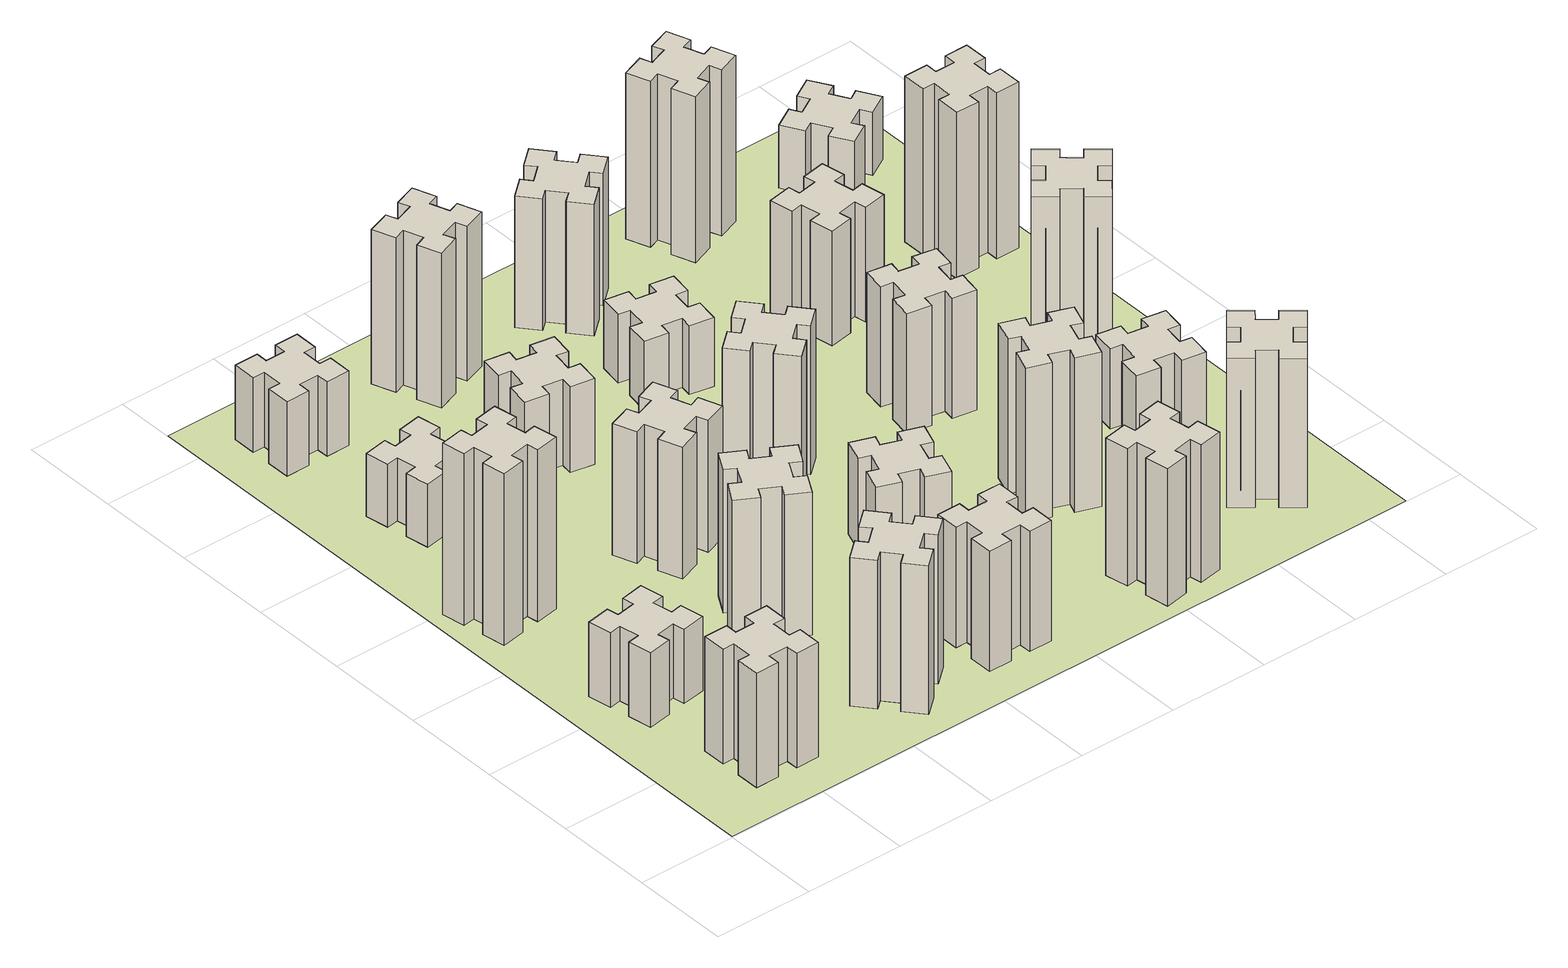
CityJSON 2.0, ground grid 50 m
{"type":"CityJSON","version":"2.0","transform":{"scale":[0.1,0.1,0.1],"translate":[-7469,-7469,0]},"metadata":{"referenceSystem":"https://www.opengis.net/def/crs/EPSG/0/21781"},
"CityObjects":{
"building1":{"type":"Building","attributes":{"class":"1000","function":"1000","usage":"1000","yearOfConstruction":2016,"roofType":"1000","measuredHeight":60,"storeysAboveGround":30,"storeysBelowGround":0},"geometry":[{"type":"Solid","lod":"1","boundaries":[[[[0,1,2,3,4,5,6,7,8,9,10,11,12,13,14,15,16,17,18,19]],[[17,16,20,21]],[[16,15,22,20]],[[15,14,23,22]],[[14,13,24,23]],[[13,12,25,24]],[[12,11,26,25]],[[11,10,27,26]],[[10,9,28,27]],[[9,8,29,28]],[[8,7,30,29]],[[7,6,31,30]],[[6,5,32,31]],[[5,4,33,32]],[[4,3,34,33]],[[3,2,35,34]],[[2,1,36,35]],[[1,0,37,36]],[[0,19,38,37]],[[19,18,39,38]],[[18,17,21,39]],[[24,25,26,27,28,29,30,31,32,33,34,35,36,37,38,39,21,20,22,23]]]]}]},
"building2":{"type":"Building","attributes":{"class":"1000","function":"1000","usage":"1000","yearOfConstruction":2016,"roofType":"1000","measuredHeight":39,"storeysAboveGround":30,"storeysBelowGround":0},"geometry":[{"type":"Solid","lod":"1","boundaries":[[[[40,41,42,43,44,45,46,47,48,49,50,51,52,53,54,55,56,57,58,59]],[[57,56,60,61]],[[56,55,62,60]],[[55,54,63,62]],[[54,53,64,63]],[[53,52,65,64]],[[52,51,66,65]],[[51,50,67,66]],[[50,49,68,67]],[[49,48,69,68]],[[48,47,70,69]],[[47,46,71,70]],[[46,45,72,71]],[[45,44,73,72]],[[44,43,74,73]],[[43,42,75,74]],[[42,41,76,75]],[[41,40,77,76]],[[40,59,78,77]],[[59,58,79,78]],[[58,57,61,79]],[[64,65,66,67,68,69,70,71,72,73,74,75,76,77,78,79,61,60,62,63]]]]}]},
"building3":{"type":"Building","attributes":{"class":"1000","function":"1000","usage":"1000","yearOfConstruction":2016,"roofType":"1000","measuredHeight":90,"storeysAboveGround":30,"storeysBelowGround":0},"geometry":[{"type":"Solid","lod":"1","boundaries":[[[[80,81,82,83,84,85,86,87,88,89,90,91,92,93,94,95,96,97,98,99]],[[97,96,100,101]],[[96,95,102,100]],[[95,94,103,102]],[[94,93,104,103]],[[93,92,105,104]],[[92,91,106,105]],[[91,90,107,106]],[[90,89,108,107]],[[89,88,109,108]],[[88,87,110,109]],[[87,86,111,110]],[[86,85,112,111]],[[85,84,113,112]],[[84,83,114,113]],[[83,82,115,114]],[[82,81,116,115]],[[81,80,117,116]],[[80,99,118,117]],[[99,98,119,118]],[[98,97,101,119]],[[104,105,106,107,108,109,110,111,112,113,114,115,116,117,118,119,101,100,102,103]]]]}]},
"building4":{"type":"Building","attributes":{"class":"1000","function":"1000","usage":"1000","yearOfConstruction":2016,"roofType":"1000","measuredHeight":33,"storeysAboveGround":30,"storeysBelowGround":0},"geometry":[{"type":"Solid","lod":"1","boundaries":[[[[120,121,122,123,124,125,126,127,128,129,130,131,132,133,134,135,136,137,138,139]],[[137,136,140,141]],[[136,135,142,140]],[[135,134,143,142]],[[134,133,144,143]],[[133,132,145,144]],[[132,131,146,145]],[[131,130,147,146]],[[130,129,148,147]],[[129,128,149,148]],[[128,127,150,149]],[[127,126,151,150]],[[126,125,152,151]],[[125,124,153,152]],[[124,123,154,153]],[[123,122,155,154]],[[122,121,156,155]],[[121,120,157,156]],[[120,139,158,157]],[[139,138,159,158]],[[138,137,141,159]],[[144,145,146,147,148,149,150,151,152,153,154,155,156,157,158,159,141,140,142,143]]]]}]},
"building5":{"type":"Building","attributes":{"class":"1000","function":"1000","usage":"1000","yearOfConstruction":2016,"roofType":"1000","measuredHeight":78,"storeysAboveGround":30,"storeysBelowGround":0},"geometry":[{"type":"Solid","lod":"1","boundaries":[[[[160,161,162,163,164,165,166,167,168,169,170,171,172,173,174,175,176,177,178,179]],[[177,176,180,181]],[[176,175,182,180]],[[175,174,183,182]],[[174,173,184,183]],[[173,172,185,184]],[[172,171,186,185]],[[171,170,187,186]],[[170,169,188,187]],[[169,168,189,188]],[[168,167,190,189]],[[167,166,191,190]],[[166,165,192,191]],[[165,164,193,192]],[[164,163,194,193]],[[163,162,195,194]],[[162,161,196,195]],[[161,160,197,196]],[[160,179,198,197]],[[179,178,199,198]],[[178,177,181,199]],[[184,185,186,187,188,189,190,191,192,193,194,195,196,197,198,199,181,180,182,183]]]]}]},
"building6":{"type":"Building","attributes":{"class":"1000","function":"1000","usage":"1000","yearOfConstruction":2016,"roofType":"1000","measuredHeight":39,"storeysAboveGround":30,"storeysBelowGround":0},"geometry":[{"type":"Solid","lod":"1","boundaries":[[[[200,201,202,203,204,205,206,207,208,209,210,211,212,213,214,215,216,217,218,219]],[[217,216,220,221]],[[216,215,222,220]],[[215,214,223,222]],[[214,213,224,223]],[[213,212,225,224]],[[212,211,226,225]],[[211,210,227,226]],[[210,209,228,227]],[[209,208,229,228]],[[208,207,230,229]],[[207,206,231,230]],[[206,205,232,231]],[[205,204,233,232]],[[204,203,234,233]],[[203,202,235,234]],[[202,201,236,235]],[[201,200,237,236]],[[200,219,238,237]],[[219,218,239,238]],[[218,217,221,239]],[[224,225,226,227,228,229,230,231,232,233,234,235,236,237,238,239,221,220,222,223]]]]}]},
"building7":{"type":"Building","attributes":{"class":"1000","function":"1000","usage":"1000","yearOfConstruction":2016,"roofType":"1000","measuredHeight":75,"storeysAboveGround":30,"storeysBelowGround":0},"geometry":[{"type":"Solid","lod":"1","boundaries":[[[[240,241,242,243,244,245,246,247,248,249,250,251,252,253,254,255,256,257,258,259]],[[257,256,260,261]],[[256,255,262,260]],[[255,254,263,262]],[[254,253,264,263]],[[253,252,265,264]],[[252,251,266,265]],[[251,250,267,266]],[[250,249,268,267]],[[249,248,269,268]],[[248,247,270,269]],[[247,246,271,270]],[[246,245,272,271]],[[245,244,273,272]],[[244,243,274,273]],[[243,242,275,274]],[[242,241,276,275]],[[241,240,277,276]],[[240,259,278,277]],[[259,258,279,278]],[[258,257,261,279]],[[264,265,266,267,268,269,270,271,272,273,274,275,276,277,278,279,261,260,262,263]]]]}]},
"building8":{"type":"Building","attributes":{"class":"1000","function":"1000","usage":"1000","yearOfConstruction":2016,"roofType":"1000","measuredHeight":69,"storeysAboveGround":30,"storeysBelowGround":0},"geometry":[{"type":"Solid","lod":"1","boundaries":[[[[280,281,282,283,284,285,286,287,288,289,290,291,292,293,294,295,296,297,298,299]],[[297,296,300,301]],[[296,295,302,300]],[[295,294,303,302]],[[294,293,304,303]],[[293,292,305,304]],[[292,291,306,305]],[[291,290,307,306]],[[290,289,308,307]],[[289,288,309,308]],[[288,287,310,309]],[[287,286,311,310]],[[286,285,312,311]],[[285,284,313,312]],[[284,283,314,313]],[[283,282,315,314]],[[282,281,316,315]],[[281,280,317,316]],[[280,299,318,317]],[[299,298,319,318]],[[298,297,301,319]],[[304,305,306,307,308,309,310,311,312,313,314,315,316,317,318,319,301,300,302,303]]]]}]},
"building9":{"type":"Building","attributes":{"class":"1000","function":"1000","usage":"1000","yearOfConstruction":2016,"roofType":"1000","measuredHeight":63,"storeysAboveGround":30,"storeysBelowGround":0},"geometry":[{"type":"Solid","lod":"1","boundaries":[[[[320,321,322,323,324,325,326,327,328,329,330,331,332,333,334,335,336,337,338,339]],[[337,336,340,341]],[[336,335,342,340]],[[335,334,343,342]],[[334,333,344,343]],[[333,332,345,344]],[[332,331,346,345]],[[331,330,347,346]],[[330,329,348,347]],[[329,328,349,348]],[[328,327,350,349]],[[327,326,351,350]],[[326,325,352,351]],[[325,324,353,352]],[[324,323,354,353]],[[323,322,355,354]],[[322,321,356,355]],[[321,320,357,356]],[[320,339,358,357]],[[339,338,359,358]],[[338,337,341,359]],[[344,345,346,347,348,349,350,351,352,353,354,355,356,357,358,359,341,340,342,343]]]]}]},
"building10":{"type":"Building","attributes":{"class":"1000","function":"1000","usage":"1000","yearOfConstruction":2016,"roofType":"1000","measuredHeight":45,"storeysAboveGround":30,"storeysBelowGround":0},"geometry":[{"type":"Solid","lod":"1","boundaries":[[[[360,361,362,363,364,365,366,367,368,369,370,371,372,373,374,375,376,377,378,379]],[[377,376,380,381]],[[376,375,382,380]],[[375,374,383,382]],[[374,373,384,383]],[[373,372,385,384]],[[372,371,386,385]],[[371,370,387,386]],[[370,369,388,387]],[[369,368,389,388]],[[368,367,390,389]],[[367,366,391,390]],[[366,365,392,391]],[[365,364,393,392]],[[364,363,394,393]],[[363,362,395,394]],[[362,361,396,395]],[[361,360,397,396]],[[360,379,398,397]],[[379,378,399,398]],[[378,377,381,399]],[[384,385,386,387,388,389,390,391,392,393,394,395,396,397,398,399,381,380,382,383]]]]}]},
"building11":{"type":"Building","attributes":{"class":"1000","function":"1000","usage":"1000","yearOfConstruction":2016,"roofType":"1000","measuredHeight":81,"storeysAboveGround":30,"storeysBelowGround":0},"geometry":[{"type":"Solid","lod":"1","boundaries":[[[[400,401,402,403,404,405,406,407,408,409,410,411,412,413,414,415,416,417,418,419]],[[417,416,420,421]],[[416,415,422,420]],[[415,414,423,422]],[[414,413,424,423]],[[413,412,425,424]],[[412,411,426,425]],[[411,410,427,426]],[[410,409,428,427]],[[409,408,429,428]],[[408,407,430,429]],[[407,406,431,430]],[[406,405,432,431]],[[405,404,433,432]],[[404,403,434,433]],[[403,402,435,434]],[[402,401,436,435]],[[401,400,437,436]],[[400,419,438,437]],[[419,418,439,438]],[[418,417,421,439]],[[424,425,426,427,428,429,430,431,432,433,434,435,436,437,438,439,421,420,422,423]]]]}]},
"building12":{"type":"Building","attributes":{"class":"1000","function":"1000","usage":"1000","yearOfConstruction":2016,"roofType":"1000","measuredHeight":48,"storeysAboveGround":30,"storeysBelowGround":0},"geometry":[{"type":"Solid","lod":"1","boundaries":[[[[440,441,442,443,444,445,446,447,448,449,450,451,452,453,454,455,456,457,458,459]],[[457,456,460,461]],[[456,455,462,460]],[[455,454,463,462]],[[454,453,464,463]],[[453,452,465,464]],[[452,451,466,465]],[[451,450,467,466]],[[450,449,468,467]],[[449,448,469,468]],[[448,447,470,469]],[[447,446,471,470]],[[446,445,472,471]],[[445,444,473,472]],[[444,443,474,473]],[[443,442,475,474]],[[442,441,476,475]],[[441,440,477,476]],[[440,459,478,477]],[[459,458,479,478]],[[458,457,461,479]],[[464,465,466,467,468,469,470,471,472,473,474,475,476,477,478,479,461,460,462,463]]]]}]},
"building13":{"type":"Building","attributes":{"class":"1000","function":"1000","usage":"1000","yearOfConstruction":2016,"roofType":"1000","measuredHeight":78,"storeysAboveGround":30,"storeysBelowGround":0},"geometry":[{"type":"Solid","lod":"1","boundaries":[[[[480,481,482,483,484,485,486,487,488,489,490,491,492,493,494,495,496,497,498,499]],[[497,496,500,501]],[[496,495,502,500]],[[495,494,503,502]],[[494,493,504,503]],[[493,492,505,504]],[[492,491,506,505]],[[491,490,507,506]],[[490,489,508,507]],[[489,488,509,508]],[[488,487,510,509]],[[487,486,511,510]],[[486,485,512,511]],[[485,484,513,512]],[[484,483,514,513]],[[483,482,515,514]],[[482,481,516,515]],[[481,480,517,516]],[[480,499,518,517]],[[499,498,519,518]],[[498,497,501,519]],[[504,505,506,507,508,509,510,511,512,513,514,515,516,517,518,519,501,500,502,503]]]]}]},
"building14":{"type":"Building","attributes":{"class":"1000","function":"1000","usage":"1000","yearOfConstruction":2016,"roofType":"1000","measuredHeight":36,"storeysAboveGround":30,"storeysBelowGround":0},"geometry":[{"type":"Solid","lod":"1","boundaries":[[[[520,521,522,523,524,525,526,527,528,529,530,531,532,533,534,535,536,537,538,539]],[[537,536,540,541]],[[536,535,542,540]],[[535,534,543,542]],[[534,533,544,543]],[[533,532,545,544]],[[532,531,546,545]],[[531,530,547,546]],[[530,529,548,547]],[[529,528,549,548]],[[528,527,550,549]],[[527,526,551,550]],[[526,525,552,551]],[[525,524,553,552]],[[524,523,554,553]],[[523,522,555,554]],[[522,521,556,555]],[[521,520,557,556]],[[520,539,558,557]],[[539,538,559,558]],[[538,537,541,559]],[[544,545,546,547,548,549,550,551,552,553,554,555,556,557,558,559,541,540,542,543]]]]}]},
"building15":{"type":"Building","attributes":{"class":"1000","function":"1000","usage":"1000","yearOfConstruction":2016,"roofType":"1000","measuredHeight":72,"storeysAboveGround":30,"storeysBelowGround":0},"geometry":[{"type":"Solid","lod":"1","boundaries":[[[[560,561,562,563,564,565,566,567,568,569,570,571,572,573,574,575,576,577,578,579]],[[577,576,580,581]],[[576,575,582,580]],[[575,574,583,582]],[[574,573,584,583]],[[573,572,585,584]],[[572,571,586,585]],[[571,570,587,586]],[[570,569,588,587]],[[569,568,589,588]],[[568,567,590,589]],[[567,566,591,590]],[[566,565,592,591]],[[565,564,593,592]],[[564,563,594,593]],[[563,562,595,594]],[[562,561,596,595]],[[561,560,597,596]],[[560,579,598,597]],[[579,578,599,598]],[[578,577,581,599]],[[584,585,586,587,588,589,590,591,592,593,594,595,596,597,598,599,581,580,582,583]]]]}]},
"building16":{"type":"Building","attributes":{"class":"1000","function":"1000","usage":"1000","yearOfConstruction":2016,"roofType":"1000","measuredHeight":69,"storeysAboveGround":30,"storeysBelowGround":0},"geometry":[{"type":"Solid","lod":"1","boundaries":[[[[600,601,602,603,604,605,606,607,608,609,610,611,612,613,614,615,616,617,618,619]],[[617,616,620,621]],[[616,615,622,620]],[[615,614,623,622]],[[614,613,624,623]],[[613,612,625,624]],[[612,611,626,625]],[[611,610,627,626]],[[610,609,628,627]],[[609,608,629,628]],[[608,607,630,629]],[[607,606,631,630]],[[606,605,632,631]],[[605,604,633,632]],[[604,603,634,633]],[[603,602,635,634]],[[602,601,636,635]],[[601,600,637,636]],[[600,619,638,637]],[[619,618,639,638]],[[618,617,621,639]],[[624,625,626,627,628,629,630,631,632,633,634,635,636,637,638,639,621,620,622,623]]]]}]},
"building17":{"type":"Building","attributes":{"class":"1000","function":"1000","usage":"1000","yearOfConstruction":2016,"roofType":"1000","measuredHeight":81,"storeysAboveGround":30,"storeysBelowGround":0},"geometry":[{"type":"Solid","lod":"1","boundaries":[[[[640,641,642,643,644,645,646,647,648,649,650,651,652,653,654,655,656,657,658,659]],[[657,656,660,661]],[[656,655,662,660]],[[655,654,663,662]],[[654,653,664,663]],[[653,652,665,664]],[[652,651,666,665]],[[651,650,667,666]],[[650,649,668,667]],[[649,648,669,668]],[[648,647,670,669]],[[647,646,671,670]],[[646,645,672,671]],[[645,644,673,672]],[[644,643,674,673]],[[643,642,675,674]],[[642,641,676,675]],[[641,640,677,676]],[[640,659,678,677]],[[659,658,679,678]],[[658,657,661,679]],[[664,665,666,667,668,669,670,671,672,673,674,675,676,677,678,679,661,660,662,663]]]]}]},
"building18":{"type":"Building","attributes":{"class":"1000","function":"1000","usage":"1000","yearOfConstruction":2016,"roofType":"1000","measuredHeight":63,"storeysAboveGround":30,"storeysBelowGround":0},"geometry":[{"type":"Solid","lod":"1","boundaries":[[[[680,681,682,683,684,685,686,687,688,689,690,691,692,693,694,695,696,697,698,699]],[[697,696,700,701]],[[696,695,702,700]],[[695,694,703,702]],[[694,693,704,703]],[[693,692,705,704]],[[692,691,706,705]],[[691,690,707,706]],[[690,689,708,707]],[[689,688,709,708]],[[688,687,710,709]],[[687,686,711,710]],[[686,685,712,711]],[[685,684,713,712]],[[684,683,714,713]],[[683,682,715,714]],[[682,681,716,715]],[[681,680,717,716]],[[680,699,718,717]],[[699,698,719,718]],[[698,697,701,719]],[[704,705,706,707,708,709,710,711,712,713,714,715,716,717,718,719,701,700,702,703]]]]}]},
"building19":{"type":"Building","attributes":{"class":"1000","function":"1000","usage":"1000","yearOfConstruction":2016,"roofType":"1000","measuredHeight":60,"storeysAboveGround":30,"storeysBelowGround":0},"geometry":[{"type":"Solid","lod":"1","boundaries":[[[[720,721,722,723,724,725,726,727,728,729,730,731,732,733,734,735,736,737,738,739]],[[737,736,740,741]],[[736,735,742,740]],[[735,734,743,742]],[[734,733,744,743]],[[733,732,745,744]],[[732,731,746,745]],[[731,730,747,746]],[[730,729,748,747]],[[729,728,749,748]],[[728,727,750,749]],[[727,726,751,750]],[[726,725,752,751]],[[725,724,753,752]],[[724,723,754,753]],[[723,722,755,754]],[[722,721,756,755]],[[721,720,757,756]],[[720,739,758,757]],[[739,738,759,758]],[[738,737,741,759]],[[744,745,746,747,748,749,750,751,752,753,754,755,756,757,758,759,741,740,742,743]]]]}]},
"building20":{"type":"Building","attributes":{"class":"1000","function":"1000","usage":"1000","yearOfConstruction":2016,"roofType":"1000","measuredHeight":78,"storeysAboveGround":30,"storeysBelowGround":0},"geometry":[{"type":"Solid","lod":"1","boundaries":[[[[760,761,762,763,764,765,766,767,768,769,770,771,772,773,774,775,776,777,778,779]],[[777,776,780,781]],[[776,775,782,780]],[[775,774,783,782]],[[774,773,784,783]],[[773,772,785,784]],[[772,771,786,785]],[[771,770,787,786]],[[770,769,788,787]],[[769,768,789,788]],[[768,767,790,789]],[[767,766,791,790]],[[766,765,792,791]],[[765,764,793,792]],[[764,763,794,793]],[[763,762,795,794]],[[762,761,796,795]],[[761,760,797,796]],[[760,779,798,797]],[[779,778,799,798]],[[778,777,781,799]],[[784,785,786,787,788,789,790,791,792,793,794,795,796,797,798,799,781,780,782,783]]]]}]},
"building21":{"type":"Building","attributes":{"class":"1000","function":"1000","usage":"1000","yearOfConstruction":2016,"roofType":"1000","measuredHeight":42,"storeysAboveGround":30,"storeysBelowGround":0},"geometry":[{"type":"Solid","lod":"1","boundaries":[[[[800,801,802,803,804,805,806,807,808,809,810,811,812,813,814,815,816,817,818,819]],[[817,816,820,821]],[[816,815,822,820]],[[815,814,823,822]],[[814,813,824,823]],[[813,812,825,824]],[[812,811,826,825]],[[811,810,827,826]],[[810,809,828,827]],[[809,808,829,828]],[[808,807,830,829]],[[807,806,831,830]],[[806,805,832,831]],[[805,804,833,832]],[[804,803,834,833]],[[803,802,835,834]],[[802,801,836,835]],[[801,800,837,836]],[[800,819,838,837]],[[819,818,839,838]],[[818,817,821,839]],[[824,825,826,827,828,829,830,831,832,833,834,835,836,837,838,839,821,820,822,823]]]]}]},
"building22":{"type":"Building","attributes":{"class":"1000","function":"1000","usage":"1000","yearOfConstruction":2016,"roofType":"1000","measuredHeight":87,"storeysAboveGround":30,"storeysBelowGround":0},"geometry":[{"type":"Solid","lod":"1","boundaries":[[[[840,841,842,843,844,845,846,847,848,849,850,851,852,853,854,855,856,857,858,859]],[[857,856,860,861]],[[856,855,862,860]],[[855,854,863,862]],[[854,853,864,863]],[[853,852,865,864]],[[852,851,866,865]],[[851,850,867,866]],[[850,849,868,867]],[[849,848,869,868]],[[848,847,870,869]],[[847,846,871,870]],[[846,845,872,871]],[[845,844,873,872]],[[844,843,874,873]],[[843,842,875,874]],[[842,841,876,875]],[[841,840,877,876]],[[840,859,878,877]],[[859,858,879,878]],[[858,857,861,879]],[[864,865,866,867,868,869,870,871,872,873,874,875,876,877,878,879,861,860,862,863]]]]}]},
"building23":{"type":"Building","attributes":{"class":"1000","function":"1000","usage":"1000","yearOfConstruction":2016,"roofType":"1000","measuredHeight":90,"storeysAboveGround":30,"storeysBelowGround":0},"geometry":[{"type":"Solid","lod":"1","boundaries":[[[[880,881,882,883,884,885,886,887,888,889,890,891,892,893,894,895,896,897,898,899]],[[897,896,900,901]],[[896,895,902,900]],[[895,894,903,902]],[[894,893,904,903]],[[893,892,905,904]],[[892,891,906,905]],[[891,890,907,906]],[[890,889,908,907]],[[889,888,909,908]],[[888,887,910,909]],[[887,886,911,910]],[[886,885,912,911]],[[885,884,913,912]],[[884,883,914,913]],[[883,882,915,914]],[[882,881,916,915]],[[881,880,917,916]],[[880,899,918,917]],[[899,898,919,918]],[[898,897,901,919]],[[904,905,906,907,908,909,910,911,912,913,914,915,916,917,918,919,901,900,902,903]]]]}]},
"building24":{"type":"Building","attributes":{"class":"1000","function":"1000","usage":"1000","yearOfConstruction":2016,"roofType":"1000","measuredHeight":87,"storeysAboveGround":30,"storeysBelowGround":0},"geometry":[{"type":"Solid","lod":"1","boundaries":[[[[920,921,922,923,924,925,926,927,928,929,930,931,932,933,934,935,936,937,938,939]],[[937,936,940,941]],[[936,935,942,940]],[[935,934,943,942]],[[934,933,944,943]],[[933,932,945,944]],[[932,931,946,945]],[[931,930,947,946]],[[930,929,948,947]],[[929,928,949,948]],[[928,927,950,949]],[[927,926,951,950]],[[926,925,952,951]],[[925,924,953,952]],[[924,923,954,953]],[[923,922,955,954]],[[922,921,956,955]],[[921,920,957,956]],[[920,939,958,957]],[[939,938,959,958]],[[938,937,941,959]],[[944,945,946,947,948,949,950,951,952,953,954,955,956,957,958,959,941,940,942,943]]]]}]},
"building25":{"type":"Building","attributes":{"class":"1000","function":"1000","usage":"1000","yearOfConstruction":2016,"roofType":"1000","measuredHeight":33,"storeysAboveGround":30,"storeysBelowGround":0},"geometry":[{"type":"Solid","lod":"1","boundaries":[[[[960,961,962,963,964,965,966,967,968,969,970,971,972,973,974,975,976,977,978,979]],[[977,976,980,981]],[[976,975,982,980]],[[975,974,983,982]],[[974,973,984,983]],[[973,972,985,984]],[[972,971,986,985]],[[971,970,987,986]],[[970,969,988,987]],[[969,968,989,988]],[[968,967,990,989]],[[967,966,991,990]],[[966,965,992,991]],[[965,964,993,992]],[[964,963,994,993]],[[963,962,995,994]],[[962,961,996,995]],[[961,960,997,996]],[[960,979,998,997]],[[979,978,999,998]],[[978,977,981,999]],[[984,985,986,987,988,989,990,991,992,993,994,995,996,997,998,999,981,980,982,983]]]]}]},
"landuse1":{"type":"LandUse","attributes":{"name":"plot1","function":"1010"},"geometry":[{"type":"MultiSurface","lod":"1","boundaries":[[[1000,1001,1002,1003]]]}]}
},
"vertices":[
[585,325,0],[585,425,0],[645,425,0],[645,545,0],[525,545,0],[525,485,0],[425,485,0],[425,545,0],[305,545,0],[305,425,0],[365,425,0],[365,325,0],[305,325,0],[305,205,0],[425,205,0],[425,265,0],[525,265,0],[525,205,0],[645,205,0],[645,325,0],[525,265,600],[525,205,600],[425,265,600],[425,205,600],[305,205,600],[305,325,600],[365,325,600],[365,425,600],[305,425,600],[305,545,600],[425,545,600],[425,485,600],[525,485,600],[525,545,600],[645,545,600],[645,425,600],[585,425,600],[585,325,600],[645,325,600],[645,205,600],
[405,1132,0],[307,1115,0],[297,1174,0],[178,1153,0],[199,1035,0],[258,1045,0],[276,947,0],[217,937,0],[237,818,0],[356,839,0],[345,898,0],[444,916,0],[454,857,0],[572,877,0],[551,996,0],[492,985,0],[475,1084,0],[534,1094,0],[513,1212,0],[395,1191,0],[475,1084,390],[534,1094,390],[492,985,390],[551,996,390],[572,877,390],[454,857,390],[444,916,390],[345,898,390],[356,839,390],[237,818,390],[217,937,390],[276,947,390],[258,1045,390],[199,1035,390],[178,1153,390],[297,1174,390],[307,1115,390],[405,1132,390],[395,1191,390],[513,1212,390],
[305,1972,0],[207,1955,0],[197,2014,0],[78,1993,0],[99,1875,0],[158,1885,0],[176,1787,0],[117,1777,0],[137,1658,0],[256,1679,0],[245,1738,0],[344,1756,0],[354,1697,0],[472,1717,0],[451,1836,0],[392,1825,0],[375,1924,0],[434,1934,0],[413,2052,0],[295,2031,0],[375,1924,900],[434,1934,900],[392,1825,900],[451,1836,900],[472,1717,900],[354,1697,900],[344,1756,900],[245,1738,900],[256,1679,900],[137,1658,900],[117,1777,900],[176,1787,900],[158,1885,900],[99,1875,900],[78,1993,900],[197,2014,900],[207,1955,900],[305,1972,900],[295,2031,900],[413,2052,900],
[505,2712,0],[407,2695,0],[397,2754,0],[278,2733,0],[299,2615,0],[358,2625,0],[376,2527,0],[317,2517,0],[337,2398,0],[456,2419,0],[445,2478,0],[544,2496,0],[554,2437,0],[672,2457,0],[651,2576,0],[592,2565,0],[575,2664,0],[634,2674,0],[613,2792,0],[495,2771,0],[575,2664,330],[634,2674,330],[592,2565,330],[651,2576,330],[672,2457,330],[554,2437,330],[544,2496,330],[445,2478,330],[456,2419,330],[337,2398,330],[317,2517,330],[376,2527,330],[358,2625,330],[299,2615,330],[278,2733,330],[397,2754,330],[407,2695,330],[505,2712,330],[495,2771,330],[613,2792,330],
[1332,408,0],[1267,484,0],[1313,523,0],[1236,615,0],[1144,538,0],[1183,492,0],[1106,427,0],[1068,473,0],[976,396,0],[1053,304,0],[1099,343,0],[1163,266,0],[1117,228,0],[1194,136,0],[1286,213,0],[1248,259,0],[1324,323,0],[1363,277,0],[1455,354,0],[1378,446,0],[1324,323,780],[1363,277,780],[1248,259,780],[1286,213,780],[1194,136,780],[1117,228,780],[1163,266,780],[1099,343,780],[1053,304,780],[976,396,780],[1068,473,780],[1106,427,780],[1183,492,780],[1144,538,780],[1236,615,780],[1313,523,780],[1267,484,780],[1332,408,780],[1378,446,780],[1455,354,780],
[265,3385,0],[265,3285,0],[205,3285,0],[205,3165,0],[325,3165,0],[325,3225,0],[425,3225,0],[425,3165,0],[545,3165,0],[545,3285,0],[485,3285,0],[485,3385,0],[545,3385,0],[545,3505,0],[425,3505,0],[425,3445,0],[325,3445,0],[325,3505,0],[205,3505,0],[205,3385,0],[325,3445,390],[325,3505,390],[425,3445,390],[425,3505,390],[545,3505,390],[545,3385,390],[485,3385,390],[485,3285,390],[545,3285,390],[545,3165,390],[425,3165,390],[425,3225,390],[325,3225,390],[325,3165,390],[205,3165,390],[205,3285,390],[265,3285,390],[265,3385,390],[205,3385,390],[205,3505,390],
[1186,1017,0],[1236,1104,0],[1288,1074,0],[1348,1178,0],[1244,1238,0],[1214,1186,0],[1127,1236,0],[1157,1288,0],[1053,1348,0],[993,1244,0],[1045,1214,0],[995,1127,0],[943,1157,0],[883,1053,0],[987,993,0],[1017,1045,0],[1104,995,0],[1074,943,0],[1178,883,0],[1238,987,0],[1104,995,750],[1074,943,750],[1017,1045,750],[987,993,750],[883,1053,750],[943,1157,750],[995,1127,750],[1045,1214,750],[993,1244,750],[1053,1348,750],[1157,1288,750],[1127,1236,750],[1214,1186,750],[1244,1238,750],[1348,1178,750],[1288,1074,750],[1236,1104,750],[1186,1017,750],[1238,987,750],[1178,883,750],
[1106,1635,0],[1200,1669,0],[1220,1613,0],[1333,1654,0],[1292,1767,0],[1236,1746,0],[1202,1840,0],[1258,1860,0],[1217,1973,0],[1104,1932,0],[1125,1876,0],[1031,1842,0],[1010,1898,0],[897,1857,0],[939,1744,0],[995,1765,0],[1029,1671,0],[973,1650,0],[1014,1537,0],[1127,1579,0],[1029,1671,690],[973,1650,690],[995,1765,690],[939,1744,690],[897,1857,690],[1010,1898,690],[1031,1842,690],[1125,1876,690],[1104,1932,690],[1217,1973,690],[1258,1860,690],[1202,1840,690],[1236,1746,690],[1292,1767,690],[1333,1654,690],[1220,1613,690],[1200,1669,690],[1106,1635,690],[1127,1579,690],[1014,1537,690],
[1865,325,0],[1865,425,0],[1925,425,0],[1925,545,0],[1805,545,0],[1805,485,0],[1705,485,0],[1705,545,0],[1585,545,0],[1585,425,0],[1645,425,0],[1645,325,0],[1585,325,0],[1585,205,0],[1705,205,0],[1705,265,0],[1805,265,0],[1805,205,0],[1925,205,0],[1925,325,0],[1805,265,630],[1805,205,630],[1705,265,630],[1705,205,630],[1585,205,630],[1585,325,630],[1645,325,630],[1645,425,630],[1585,425,630],[1585,545,630],[1705,545,630],[1705,485,630],[1805,485,630],[1805,545,630],[1925,545,630],[1925,425,630],[1865,425,630],[1865,325,630],[1925,325,630],[1925,205,630],
[1016,2664,0],[998,2565,0],[939,2576,0],[918,2457,0],[1037,2437,0],[1047,2496,0],[1145,2478,0],[1135,2419,0],[1253,2398,0],[1274,2517,0],[1215,2527,0],[1232,2625,0],[1291,2615,0],[1312,2733,0],[1194,2754,0],[1184,2695,0],[1085,2712,0],[1096,2771,0],[977,2792,0],[957,2674,0],[1085,2712,450],[1096,2771,450],[1184,2695,450],[1194,2754,450],[1312,2733,450],[1291,2615,450],[1232,2625,450],[1215,2527,450],[1274,2517,450],[1253,2398,450],[1135,2419,450],[1145,2478,450],[1047,2496,450],[1037,2437,450],[918,2457,450],[939,2576,450],[998,2565,450],[1016,2664,450],[957,2674,450],[977,2792,450],
[1106,3215,0],[1200,3249,0],[1220,3193,0],[1333,3234,0],[1292,3347,0],[1236,3326,0],[1202,3420,0],[1258,3440,0],[1217,3553,0],[1104,3512,0],[1125,3456,0],[1031,3422,0],[1010,3478,0],[897,3437,0],[939,3324,0],[995,3345,0],[1029,3251,0],[973,3230,0],[1014,3117,0],[1127,3159,0],[1029,3251,810],[973,3230,810],[995,3345,810],[939,3324,810],[897,3437,810],[1010,3478,810],[1031,3422,810],[1125,3456,810],[1104,3512,810],[1217,3553,810],[1258,3440,810],[1202,3420,810],[1236,3326,810],[1292,3347,810],[1333,3234,810],[1220,3193,810],[1200,3249,810],[1106,3215,810],[1127,3159,810],[1014,3117,810],
[1769,1200,0],[1735,1106,0],[1679,1127,0],[1637,1014,0],[1750,973,0],[1771,1029,0],[1865,995,0],[1844,939,0],[1957,897,0],[1998,1010,0],[1942,1031,0],[1976,1125,0],[2032,1104,0],[2073,1217,0],[1960,1258,0],[1940,1202,0],[1846,1236,0],[1867,1292,0],[1754,1333,0],[1713,1220,0],[1846,1236,480],[1867,1292,480],[1940,1202,480],[1960,1258,480],[2073,1217,480],[2032,1104,480],[1976,1125,480],[1942,1031,480],[1998,1010,480],[1957,897,480],[1844,939,480],[1865,995,480],[1771,1029,480],[1750,973,480],[1637,1014,480],[1679,1127,480],[1735,1106,480],[1769,1200,480],[1713,1220,480],[1754,1333,480],
[1723,1972,0],[1646,1907,0],[1608,1953,0],[1516,1876,0],[1593,1784,0],[1639,1823,0],[1703,1746,0],[1657,1708,0],[1734,1616,0],[1826,1693,0],[1788,1739,0],[1864,1803,0],[1903,1757,0],[1995,1834,0],[1918,1926,0],[1872,1888,0],[1807,1964,0],[1853,2003,0],[1776,2095,0],[1684,2018,0],[1807,1964,780],[1853,2003,780],[1872,1888,780],[1918,1926,780],[1995,1834,780],[1903,1757,780],[1864,1803,780],[1788,1739,780],[1826,1693,780],[1734,1616,780],[1657,1708,780],[1703,1746,780],[1639,1823,780],[1593,1784,780],[1516,1876,780],[1608,1953,780],[1646,1907,780],[1723,1972,780],[1684,2018,780],[1776,2095,780],
[1756,2764,0],[1738,2665,0],[1679,2676,0],[1658,2557,0],[1777,2537,0],[1787,2596,0],[1885,2578,0],[1875,2519,0],[1993,2498,0],[2014,2617,0],[1955,2627,0],[1972,2725,0],[2031,2715,0],[2052,2833,0],[1934,2854,0],[1924,2795,0],[1825,2812,0],[1836,2871,0],[1717,2892,0],[1697,2774,0],[1825,2812,360],[1836,2871,360],[1924,2795,360],[1934,2854,360],[2052,2833,360],[2031,2715,360],[1972,2725,360],[1955,2627,360],[2014,2617,360],[1993,2498,360],[1875,2519,360],[1885,2578,360],[1787,2596,360],[1777,2537,360],[1658,2557,360],[1679,2676,360],[1738,2665,360],[1756,2764,360],[1697,2774,360],[1717,2892,360],
[2712,245,0],[2695,344,0],[2754,354,0],[2733,472,0],[2615,451,0],[2625,392,0],[2527,375,0],[2517,434,0],[2398,413,0],[2419,295,0],[2478,305,0],[2496,207,0],[2437,197,0],[2457,78,0],[2576,99,0],[2565,158,0],[2664,176,0],[2674,117,0],[2792,137,0],[2771,256,0],[2664,176,720],[2674,117,720],[2565,158,720],[2576,99,720],[2457,78,720],[2437,197,720],[2496,207,720],[2478,305,720],[2419,295,720],[2398,413,720],[2517,434,720],[2527,375,720],[2625,392,720],[2615,451,720],[2733,472,720],[2754,354,720],[2695,344,720],[2712,245,720],[2771,256,720],[2792,137,720],
[1888,3219,0],[1964,3283,0],[2003,3237,0],[2095,3314,0],[2018,3406,0],[1972,3368,0],[1907,3444,0],[1953,3483,0],[1876,3575,0],[1784,3498,0],[1823,3452,0],[1746,3387,0],[1708,3433,0],[1616,3356,0],[1693,3264,0],[1739,3303,0],[1803,3226,0],[1757,3188,0],[1834,3096,0],[1926,3173,0],[1803,3226,690],[1757,3188,690],[1739,3303,690],[1693,3264,690],[1616,3356,690],[1708,3433,690],[1746,3387,690],[1823,3452,690],[1784,3498,690],[1876,3575,690],[1953,3483,690],[1907,3444,690],[1972,3368,690],[2018,3406,690],[2095,3314,690],[2003,3237,690],[1964,3283,690],[1888,3219,690],[1926,3173,690],[1834,3096,690],
[2680,1102,0],[2586,1136,0],[2607,1192,0],[2494,1233,0],[2453,1120,0],[2509,1100,0],[2475,1006,0],[2419,1027,0],[2377,914,0],[2490,873,0],[2511,929,0],[2605,895,0],[2584,839,0],[2697,797,0],[2738,910,0],[2682,931,0],[2716,1025,0],[2772,1004,0],[2813,1117,0],[2700,1158,0],[2716,1025,810],[2772,1004,810],[2682,931,810],[2738,910,810],[2697,797,810],[2584,839,810],[2605,895,810],[2511,929,810],[2490,873,810],[2377,914,810],[2419,1027,810],[2475,1006,810],[2509,1100,810],[2453,1120,810],[2494,1233,810],[2607,1192,810],[2586,1136,810],[2680,1102,810],[2700,1158,810],[2813,1117,810],
[2664,1955,0],[2565,1972,0],[2576,2031,0],[2457,2052,0],[2437,1934,0],[2496,1924,0],[2478,1825,0],[2419,1836,0],[2398,1717,0],[2517,1697,0],[2527,1756,0],[2625,1738,0],[2615,1679,0],[2733,1658,0],[2754,1777,0],[2695,1787,0],[2712,1885,0],[2771,1875,0],[2792,1993,0],[2674,2014,0],[2712,1885,630],[2771,1875,630],[2695,1787,630],[2754,1777,630],[2733,1658,630],[2615,1679,630],[2625,1738,630],[2527,1756,630],[2517,1697,630],[2398,1717,630],[2419,1836,630],[2478,1825,630],[2496,1924,630],[2437,1934,630],[2457,2052,630],[2576,2031,630],[2565,1972,630],[2664,1955,630],[2674,2014,630],[2792,1993,630],
[2665,2478,0],[2764,2496,0],[2774,2437,0],[2892,2457,0],[2871,2576,0],[2812,2565,0],[2795,2664,0],[2854,2674,0],[2833,2792,0],[2715,2771,0],[2725,2712,0],[2627,2695,0],[2617,2754,0],[2498,2733,0],[2519,2615,0],[2578,2625,0],[2596,2527,0],[2537,2517,0],[2557,2398,0],[2676,2419,0],[2596,2527,600],[2537,2517,600],[2578,2625,600],[2519,2615,600],[2498,2733,600],[2617,2754,600],[2627,2695,600],[2725,2712,600],[2715,2771,600],[2833,2792,600],[2854,2674,600],[2795,2664,600],[2812,2565,600],[2871,2576,600],[2892,2457,600],[2774,2437,600],[2764,2496,600],[2665,2478,600],[2676,2419,600],[2557,2398,600],
[3444,527,0],[3368,592,0],[3406,638,0],[3314,715,0],[3237,623,0],[3283,584,0],[3219,508,0],[3173,546,0],[3096,454,0],[3188,377,0],[3226,423,0],[3303,359,0],[3264,313,0],[3356,236,0],[3433,328,0],[3387,366,0],[3452,443,0],[3498,404,0],[3575,496,0],[3483,573,0],[3452,443,780],[3498,404,780],[3387,366,780],[3433,328,780],[3356,236,780],[3264,313,780],[3303,359,780],[3226,423,780],[3188,377,780],[3096,454,780],[3173,546,780],[3219,508,780],[3283,584,780],[3237,623,780],[3314,715,780],[3406,638,780],[3368,592,780],[3444,527,780],[3483,573,780],[3575,496,780],
[3167,1016,0],[3265,998,0],[3255,939,0],[3373,918,0],[3394,1037,0],[3335,1047,0],[3352,1145,0],[3411,1135,0],[3432,1253,0],[3314,1274,0],[3304,1215,0],[3205,1232,0],[3216,1291,0],[3097,1312,0],[3077,1194,0],[3136,1184,0],[3118,1085,0],[3059,1096,0],[3038,977,0],[3157,957,0],[3118,1085,420],[3059,1096,420],[3136,1184,420],[3077,1194,420],[3097,1312,420],[3216,1291,420],[3205,1232,420],[3304,1215,420],[3314,1274,420],[3432,1253,420],[3411,1135,420],[3352,1145,420],[3335,1047,420],[3394,1037,420],[3373,918,420],[3255,939,420],[3265,998,420],[3167,1016,420],[3157,957,420],[3038,977,420],
[2716,3426,0],[2682,3520,0],[2738,3540,0],[2697,3653,0],[2584,3612,0],[2605,3556,0],[2511,3522,0],[2490,3578,0],[2377,3537,0],[2419,3424,0],[2475,3445,0],[2509,3351,0],[2453,3330,0],[2494,3217,0],[2607,3259,0],[2586,3315,0],[2680,3349,0],[2700,3293,0],[2813,3334,0],[2772,3447,0],[2680,3349,870],[2700,3293,870],[2586,3315,870],[2607,3259,870],[2494,3217,870],[2453,3330,870],[2509,3351,870],[2475,3445,870],[2419,3424,870],[2377,3537,870],[2490,3578,870],[2511,3522,870],[2605,3556,870],[2584,3612,870],[2697,3653,870],[2738,3540,870],[2682,3520,870],[2716,3426,870],[2772,3447,870],[2813,3334,870],
[3226,1703,0],[3303,1639,0],[3264,1593,0],[3356,1516,0],[3433,1608,0],[3387,1646,0],[3452,1723,0],[3498,1684,0],[3575,1776,0],[3483,1853,0],[3444,1807,0],[3368,1872,0],[3406,1918,0],[3314,1995,0],[3237,1903,0],[3283,1864,0],[3219,1788,0],[3173,1826,0],[3096,1734,0],[3188,1657,0],[3219,1788,900],[3173,1826,900],[3283,1864,900],[3237,1903,900],[3314,1995,900],[3406,1918,900],[3368,1872,900],[3444,1807,900],[3483,1853,900],[3575,1776,900],[3498,1684,900],[3452,1723,900],[3387,1646,900],[3433,1608,900],[3356,1516,900],[3264,1593,900],[3303,1639,900],[3226,1703,900],[3188,1657,900],[3096,1734,900],
[3485,2705,0],[3385,2705,0],[3385,2765,0],[3265,2765,0],[3265,2645,0],[3325,2645,0],[3325,2545,0],[3265,2545,0],[3265,2425,0],[3385,2425,0],[3385,2485,0],[3485,2485,0],[3485,2425,0],[3605,2425,0],[3605,2545,0],[3545,2545,0],[3545,2645,0],[3605,2645,0],[3605,2765,0],[3485,2765,0],[3545,2645,870],[3605,2645,870],[3545,2545,870],[3605,2545,870],[3605,2425,870],[3485,2425,870],[3485,2485,870],[3385,2485,870],[3385,2425,870],[3265,2425,870],[3265,2545,870],[3325,2545,870],[3325,2645,870],[3265,2645,870],[3265,2765,870],[3385,2765,870],[3385,2705,870],[3485,2705,870],[3485,2765,870],[3605,2765,870],
[3347,3215,0],[3434,3265,0],[3464,3213,0],[3568,3273,0],[3508,3377,0],[3456,3347,0],[3406,3434,0],[3458,3464,0],[3398,3568,0],[3294,3508,0],[3324,3456,0],[3237,3406,0],[3207,3458,0],[3103,3398,0],[3163,3294,0],[3215,3324,0],[3265,3237,0],[3213,3207,0],[3273,3103,0],[3377,3163,0],[3265,3237,330],[3213,3207,330],[3215,3324,330],[3163,3294,330],[3103,3398,330],[3207,3458,330],[3237,3406,330],[3324,3456,330],[3294,3508,330],[3398,3568,330],[3458,3464,330],[3406,3434,330],[3456,3347,330],[3508,3377,330],[3568,3273,330],[3464,3213,330],[3434,3265,330],[3347,3215,330],[3377,3163,330],[3273,3103,330],
[5,3705,0],[3705,3705,0],[3705,5,0],[5,5,0]
]}
